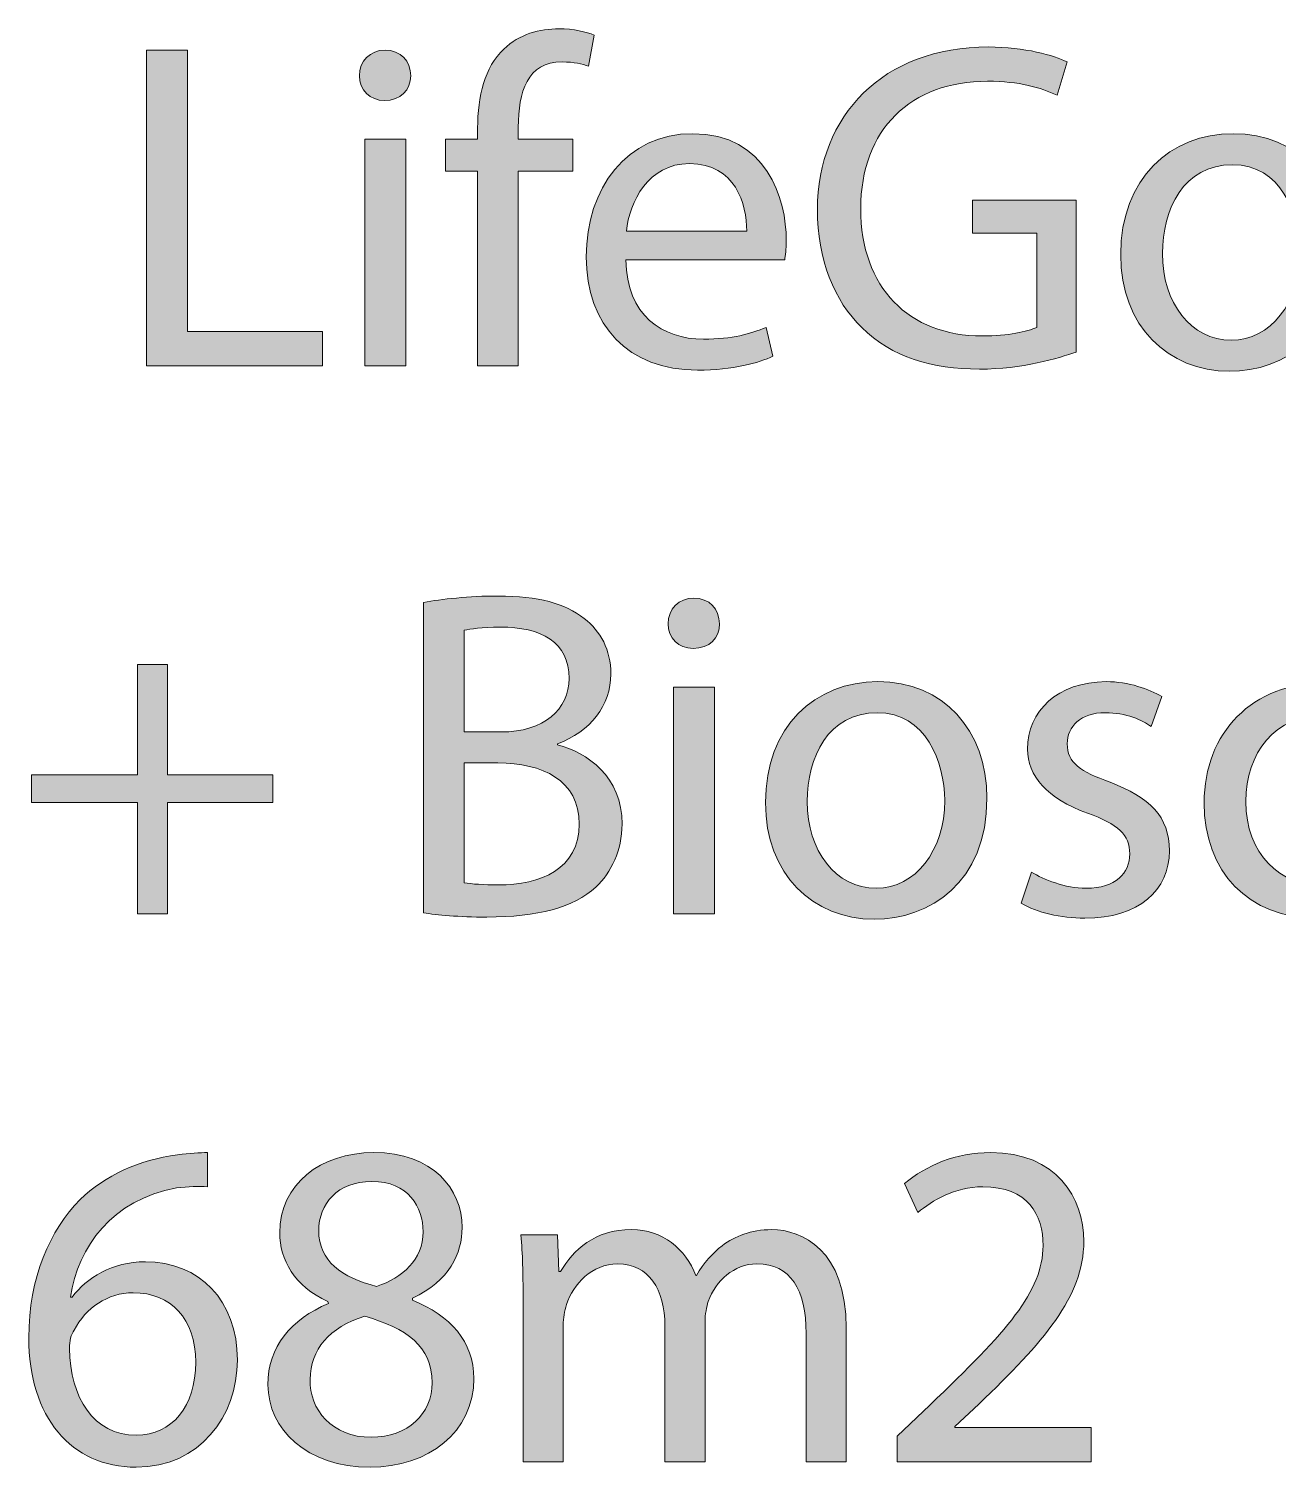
# Model space of a CAD drawing. Header units: centimetres. Extents: x -16.81 to -14.54, y 1.61 to 2.77.
# Drawn here: x -16.58822 to -16.54799, y 2.0304 to 2.0767 of the extents above; entities that cross this region are included whole.
import ezdxf

# ---------------------------------------------------------------- set-up
doc = ezdxf.new("R2010")
doc.units = ezdxf.units.CM
doc.header["$MEASUREMENT"] = 0
doc.layers.get('0').update_dxf_attribs({"lineweight": 0})

# ---------------------------------------------------------------- blocks, each defined once
blk = doc.blocks.new('Block_18')
at = {"true_color": 0x000000, "transparency": 33554687}
h = blk.add_hatch(color=18, dxfattribs=at)
h.dxf.hatch_style = 2
edge = h.paths.add_edge_path()
edge.add_spline(control_points=[(-16.573769, 2.065852), (-16.573769, 2.065852), (-16.573769, 2.072122), (-16.573769, 2.072122), (-16.573769, 2.072122), (-16.574802, 2.072122), (-16.574802, 2.072122), (-16.574802, 2.072122), (-16.574802, 2.073155), (-16.574802, 2.073155), (-16.574802, 2.073155), (-16.573769, 2.073155), (-16.573769, 2.073155), (-16.573769, 2.073155), (-16.573769, 2.0735), (-16.573769, 2.0735), (-16.573769, 2.074533), (-16.573545, 2.075463), (-16.572925, 2.076049), (-16.572425, 2.076531), (-16.571771, 2.076704), (-16.57115, 2.076704), (-16.570685, 2.076704), (-16.570272, 2.0766), (-16.570014, 2.076497), (-16.570014, 2.076497), (-16.570203, 2.075498), (-16.570203, 2.075498), (-16.570393, 2.075567), (-16.570668, 2.075636), (-16.571047, 2.075636), (-16.572167, 2.075636), (-16.57246, 2.074671), (-16.57246, 2.073534), (-16.57246, 2.073534), (-16.57246, 2.073155), (-16.57246, 2.073155), (-16.57246, 2.073155), (-16.570703, 2.073155), (-16.570703, 2.073155), (-16.570703, 2.073155), (-16.570703, 2.072122), (-16.570703, 2.072122), (-16.570703, 2.072122), (-16.57246, 2.072122), (-16.57246, 2.072122), (-16.57246, 2.072122), (-16.57246, 2.065852), (-16.57246, 2.065852), (-16.57246, 2.065852), (-16.573769, 2.065852), (-16.573769, 2.065852)], knot_values=[0, 0, 0, 0, 1, 1, 1, 2, 2, 2, 3, 3, 3, 4, 4, 4, 5, 5, 5, 6, 6, 6, 7, 7, 7, 8, 8, 8, 9, 9, 9, 10, 10, 10, 11, 11, 11, 12, 12, 12, 13, 13, 13, 14, 14, 14, 15, 15, 15, 16, 16, 16, 17, 17, 17, 17], degree=3, periodic=0)
h = blk.add_hatch(color=18, dxfattribs=at)
h.dxf.hatch_style = 2
edge = h.paths.add_edge_path()
edge.add_spline(control_points=[(-16.584431, 2.076015), (-16.584431, 2.076015), (-16.583105, 2.076015), (-16.583105, 2.076015), (-16.583105, 2.076015), (-16.583105, 2.066954), (-16.583105, 2.066954), (-16.583105, 2.066954), (-16.578764, 2.066954), (-16.578764, 2.066954), (-16.578764, 2.066954), (-16.578764, 2.065852), (-16.578764, 2.065852), (-16.578764, 2.065852), (-16.584431, 2.065852), (-16.584431, 2.065852), (-16.584431, 2.065852), (-16.584431, 2.076015), (-16.584431, 2.076015)], knot_values=[0, 0, 0, 0, 1, 1, 1, 2, 2, 2, 3, 3, 3, 4, 4, 4, 5, 5, 5, 6, 6, 6, 6], degree=3, periodic=0)
h = blk.add_hatch(color=18, dxfattribs=at)
h.dxf.hatch_style = 2
edge = h.paths.add_edge_path()
edge.add_spline(control_points=[(-16.577403, 2.065852), (-16.577403, 2.065852), (-16.577403, 2.073155), (-16.577403, 2.073155), (-16.577403, 2.073155), (-16.576077, 2.073155), (-16.576077, 2.073155), (-16.576077, 2.073155), (-16.576077, 2.065852), (-16.576077, 2.065852), (-16.576077, 2.065852), (-16.577403, 2.065852), (-16.577403, 2.065852)], knot_values=[0, 0, 0, 0, 1, 1, 1, 2, 2, 2, 3, 3, 3, 4, 4, 4, 4], degree=3, periodic=0)
edge = h.paths.add_edge_path()
edge.add_spline(control_points=[(-16.575922, 2.075188), (-16.575922, 2.07474), (-16.576249, 2.074395), (-16.576766, 2.074395), (-16.577231, 2.074395), (-16.577576, 2.07474), (-16.577576, 2.075188), (-16.577576, 2.07567), (-16.577231, 2.076015), (-16.576749, 2.076015), (-16.576249, 2.076015), (-16.575922, 2.07567), (-16.575922, 2.075188)], knot_values=[0, 0, 0, 0, 1, 1, 1, 2, 2, 2, 3, 3, 3, 4, 4, 4, 4], degree=3, periodic=0)
h = blk.add_hatch(color=18, dxfattribs=at)
h.dxf.hatch_style = 2
edge = h.paths.add_edge_path()
edge.add_spline(control_points=[(-16.554493, 2.066299), (-16.555079, 2.066093), (-16.556233, 2.065748), (-16.557611, 2.065748), (-16.559144, 2.065748), (-16.560419, 2.066127), (-16.561401, 2.067092), (-16.562279, 2.067919), (-16.562831, 2.069297), (-16.562831, 2.070881), (-16.562813, 2.073913), (-16.560729, 2.076118), (-16.557318, 2.076118), (-16.556147, 2.076118), (-16.555217, 2.075842), (-16.554786, 2.075636), (-16.554786, 2.075636), (-16.555114, 2.074568), (-16.555114, 2.074568), (-16.555648, 2.074809), (-16.556319, 2.075015), (-16.557353, 2.075015), (-16.559816, 2.075015), (-16.561435, 2.073465), (-16.561435, 2.070916), (-16.561435, 2.068366), (-16.559885, 2.066816), (-16.557525, 2.066816), (-16.556664, 2.066816), (-16.556078, 2.066954), (-16.555768, 2.067092), (-16.555768, 2.067092), (-16.555768, 2.070123), (-16.555768, 2.070123), (-16.555768, 2.070123), (-16.557835, 2.070123), (-16.557835, 2.070123), (-16.557835, 2.070123), (-16.557835, 2.071191), (-16.557835, 2.071191), (-16.557835, 2.071191), (-16.554493, 2.071191), (-16.554493, 2.071191), (-16.554493, 2.071191), (-16.554493, 2.066299), (-16.554493, 2.066299)], knot_values=[0, 0, 0, 0, 1, 1, 1, 2, 2, 2, 3, 3, 3, 4, 4, 4, 5, 5, 5, 6, 6, 6, 7, 7, 7, 8, 8, 8, 9, 9, 9, 10, 10, 10, 11, 11, 11, 12, 12, 12, 13, 13, 13, 14, 14, 14, 15, 15, 15, 15], degree=3, periodic=0)
h = blk.add_hatch(color=18, dxfattribs=at)
h.dxf.hatch_style = 2
edge = h.paths.add_edge_path()
edge.add_spline(control_points=[(-16.565104, 2.070192), (-16.565104, 2.071054), (-16.565466, 2.072363), (-16.566947, 2.072363), (-16.568291, 2.072363), (-16.568877, 2.071123), (-16.56898, 2.070192), (-16.56898, 2.070192), (-16.565104, 2.070192), (-16.565104, 2.070192)], knot_values=[0, 0, 0, 0, 1, 1, 1, 2, 2, 2, 3, 3, 3, 3], degree=3, periodic=0)
edge = h.paths.add_edge_path()
edge.add_spline(control_points=[(-16.568997, 2.069262), (-16.568963, 2.067471), (-16.567826, 2.066713), (-16.5665, 2.066713), (-16.565552, 2.066713), (-16.564984, 2.066885), (-16.564484, 2.067092), (-16.564484, 2.067092), (-16.56426, 2.066162), (-16.56426, 2.066162), (-16.564725, 2.065955), (-16.565518, 2.065714), (-16.566689, 2.065714), (-16.568928, 2.065714), (-16.570272, 2.067161), (-16.570272, 2.069366), (-16.570272, 2.07157), (-16.568963, 2.073327), (-16.566844, 2.073327), (-16.564467, 2.073327), (-16.56383, 2.071226), (-16.56383, 2.069882), (-16.56383, 2.069607), (-16.563864, 2.0694), (-16.563881, 2.069262), (-16.563881, 2.069262), (-16.568997, 2.069262), (-16.568997, 2.069262)], knot_values=[0, 0, 0, 0, 1, 1, 1, 2, 2, 2, 3, 3, 3, 4, 4, 4, 5, 5, 5, 6, 6, 6, 7, 7, 7, 8, 8, 8, 9, 9, 9, 9], degree=3, periodic=0)
h = blk.add_hatch(color=18, dxfattribs=at)
h.dxf.hatch_style = 2
edge = h.paths.add_edge_path()
edge.add_spline(control_points=[(-16.55172, 2.069469), (-16.55172, 2.067884), (-16.550807, 2.066678), (-16.549498, 2.066678), (-16.548241, 2.066678), (-16.547293, 2.067884), (-16.547293, 2.069503), (-16.547293, 2.070744), (-16.547913, 2.072328), (-16.549464, 2.072328), (-16.551048, 2.072328), (-16.55172, 2.070881), (-16.55172, 2.069469)], knot_values=[0, 0, 0, 0, 1, 1, 1, 2, 2, 2, 3, 3, 3, 4, 4, 4, 4], degree=3, periodic=0)
edge = h.paths.add_edge_path()
edge.add_spline(control_points=[(-16.545932, 2.069572), (-16.545932, 2.066851), (-16.547793, 2.065679), (-16.549567, 2.065679), (-16.551531, 2.065679), (-16.553064, 2.067126), (-16.553064, 2.069434), (-16.553064, 2.07188), (-16.551462, 2.073327), (-16.549446, 2.073327), (-16.547345, 2.073327), (-16.545932, 2.071777), (-16.545932, 2.069572)], knot_values=[0, 0, 0, 0, 1, 1, 1, 2, 2, 2, 3, 3, 3, 4, 4, 4, 4], degree=3, periodic=0)
for points, knots in [([(-16.573769, 2.065852), (-16.573769, 2.065852), (-16.573769, 2.072122), (-16.573769, 2.072122), (-16.573769, 2.072122), (-16.574802, 2.072122), (-16.574802, 2.072122), (-16.574802, 2.072122), (-16.574802, 2.073155), (-16.574802, 2.073155), (-16.574802, 2.073155), (-16.573769, 2.073155), (-16.573769, 2.073155), (-16.573769, 2.073155), (-16.573769, 2.0735), (-16.573769, 2.0735), (-16.573769, 2.074533), (-16.573545, 2.075463), (-16.572925, 2.076049), (-16.572425, 2.076531), (-16.571771, 2.076704), (-16.57115, 2.076704), (-16.570685, 2.076704), (-16.570272, 2.0766), (-16.570014, 2.076497), (-16.570014, 2.076497), (-16.570203, 2.075498), (-16.570203, 2.075498), (-16.570393, 2.075567), (-16.570668, 2.075636), (-16.571047, 2.075636), (-16.572167, 2.075636), (-16.57246, 2.074671), (-16.57246, 2.073534), (-16.57246, 2.073534), (-16.57246, 2.073155), (-16.57246, 2.073155), (-16.57246, 2.073155), (-16.570703, 2.073155), (-16.570703, 2.073155), (-16.570703, 2.073155), (-16.570703, 2.072122), (-16.570703, 2.072122), (-16.570703, 2.072122), (-16.57246, 2.072122), (-16.57246, 2.072122), (-16.57246, 2.072122), (-16.57246, 2.065852), (-16.57246, 2.065852), (-16.57246, 2.065852), (-16.573769, 2.065852), (-16.573769, 2.065852)], [0, 0, 0, 0, 1, 1, 1, 2, 2, 2, 3, 3, 3, 4, 4, 4, 5, 5, 5, 6, 6, 6, 7, 7, 7, 8, 8, 8, 9, 9, 9, 10, 10, 10, 11, 11, 11, 12, 12, 12, 13, 13, 13, 14, 14, 14, 15, 15, 15, 16, 16, 16, 17, 17, 17, 17]), ([(-16.584431, 2.076015), (-16.584431, 2.076015), (-16.583105, 2.076015), (-16.583105, 2.076015), (-16.583105, 2.076015), (-16.583105, 2.066954), (-16.583105, 2.066954), (-16.583105, 2.066954), (-16.578764, 2.066954), (-16.578764, 2.066954), (-16.578764, 2.066954), (-16.578764, 2.065852), (-16.578764, 2.065852), (-16.578764, 2.065852), (-16.584431, 2.065852), (-16.584431, 2.065852), (-16.584431, 2.065852), (-16.584431, 2.076015), (-16.584431, 2.076015)], [0, 0, 0, 0, 1, 1, 1, 2, 2, 2, 3, 3, 3, 4, 4, 4, 5, 5, 5, 6, 6, 6, 6]), ([(-16.575922, 2.075188), (-16.575922, 2.07474), (-16.576249, 2.074395), (-16.576766, 2.074395), (-16.577231, 2.074395), (-16.577576, 2.07474), (-16.577576, 2.075188), (-16.577576, 2.07567), (-16.577231, 2.076015), (-16.576749, 2.076015), (-16.576249, 2.076015), (-16.575922, 2.07567), (-16.575922, 2.075188)], [0, 0, 0, 0, 1, 1, 1, 2, 2, 2, 3, 3, 3, 4, 4, 4, 4]), ([(-16.554493, 2.066299), (-16.555079, 2.066093), (-16.556233, 2.065748), (-16.557611, 2.065748), (-16.559144, 2.065748), (-16.560419, 2.066127), (-16.561401, 2.067092), (-16.562279, 2.067919), (-16.562831, 2.069297), (-16.562831, 2.070881), (-16.562813, 2.073913), (-16.560729, 2.076118), (-16.557318, 2.076118), (-16.556147, 2.076118), (-16.555217, 2.075842), (-16.554786, 2.075636), (-16.554786, 2.075636), (-16.555114, 2.074568), (-16.555114, 2.074568), (-16.555648, 2.074809), (-16.556319, 2.075015), (-16.557353, 2.075015), (-16.559816, 2.075015), (-16.561435, 2.073465), (-16.561435, 2.070916), (-16.561435, 2.068366), (-16.559885, 2.066816), (-16.557525, 2.066816), (-16.556664, 2.066816), (-16.556078, 2.066954), (-16.555768, 2.067092), (-16.555768, 2.067092), (-16.555768, 2.070123), (-16.555768, 2.070123), (-16.555768, 2.070123), (-16.557835, 2.070123), (-16.557835, 2.070123), (-16.557835, 2.070123), (-16.557835, 2.071191), (-16.557835, 2.071191), (-16.557835, 2.071191), (-16.554493, 2.071191), (-16.554493, 2.071191), (-16.554493, 2.071191), (-16.554493, 2.066299), (-16.554493, 2.066299)], [0, 0, 0, 0, 1, 1, 1, 2, 2, 2, 3, 3, 3, 4, 4, 4, 5, 5, 5, 6, 6, 6, 7, 7, 7, 8, 8, 8, 9, 9, 9, 10, 10, 10, 11, 11, 11, 12, 12, 12, 13, 13, 13, 14, 14, 14, 15, 15, 15, 15]), ([(-16.577403, 2.065852), (-16.577403, 2.065852), (-16.577403, 2.073155), (-16.577403, 2.073155), (-16.577403, 2.073155), (-16.576077, 2.073155), (-16.576077, 2.073155), (-16.576077, 2.073155), (-16.576077, 2.065852), (-16.576077, 2.065852), (-16.576077, 2.065852), (-16.577403, 2.065852), (-16.577403, 2.065852)], [0, 0, 0, 0, 1, 1, 1, 2, 2, 2, 3, 3, 3, 4, 4, 4, 4]), ([(-16.568997, 2.069262), (-16.568963, 2.067471), (-16.567826, 2.066713), (-16.5665, 2.066713), (-16.565552, 2.066713), (-16.564984, 2.066885), (-16.564484, 2.067092), (-16.564484, 2.067092), (-16.56426, 2.066162), (-16.56426, 2.066162), (-16.564725, 2.065955), (-16.565518, 2.065714), (-16.566689, 2.065714), (-16.568928, 2.065714), (-16.570272, 2.067161), (-16.570272, 2.069366), (-16.570272, 2.07157), (-16.568963, 2.073327), (-16.566844, 2.073327), (-16.564467, 2.073327), (-16.56383, 2.071226), (-16.56383, 2.069882), (-16.56383, 2.069607), (-16.563864, 2.0694), (-16.563881, 2.069262), (-16.563881, 2.069262), (-16.568997, 2.069262), (-16.568997, 2.069262)], [0, 0, 0, 0, 1, 1, 1, 2, 2, 2, 3, 3, 3, 4, 4, 4, 5, 5, 5, 6, 6, 6, 7, 7, 7, 8, 8, 8, 9, 9, 9, 9]), ([(-16.545932, 2.069572), (-16.545932, 2.066851), (-16.547793, 2.065679), (-16.549567, 2.065679), (-16.551531, 2.065679), (-16.553064, 2.067126), (-16.553064, 2.069434), (-16.553064, 2.07188), (-16.551462, 2.073327), (-16.549446, 2.073327), (-16.547345, 2.073327), (-16.545932, 2.071777), (-16.545932, 2.069572)], [0, 0, 0, 0, 1, 1, 1, 2, 2, 2, 3, 3, 3, 4, 4, 4, 4]), ([(-16.565104, 2.070192), (-16.565104, 2.071054), (-16.565466, 2.072363), (-16.566947, 2.072363), (-16.568291, 2.072363), (-16.568877, 2.071123), (-16.56898, 2.070192), (-16.56898, 2.070192), (-16.565104, 2.070192), (-16.565104, 2.070192)], [0, 0, 0, 0, 1, 1, 1, 2, 2, 2, 3, 3, 3, 3]), ([(-16.55172, 2.069469), (-16.55172, 2.067884), (-16.550807, 2.066678), (-16.549498, 2.066678), (-16.548241, 2.066678), (-16.547293, 2.067884), (-16.547293, 2.069503), (-16.547293, 2.070744), (-16.547913, 2.072328), (-16.549464, 2.072328), (-16.551048, 2.072328), (-16.55172, 2.070881), (-16.55172, 2.069469)], [0, 0, 0, 0, 1, 1, 1, 2, 2, 2, 3, 3, 3, 4, 4, 4, 4])]:
    blk.add_open_spline(points, degree=3, knots=knots)
blk = doc.blocks.new('Block_17')
blk.add_blockref('Block_18', (0, 0))
blk = doc.blocks.new('Block_20')
at = {"true_color": 0x000000, "transparency": 33554687}
h = blk.add_hatch(color=18, dxfattribs=at)
h.dxf.hatch_style = 2
edge = h.paths.add_edge_path()
edge.add_spline(control_points=[(-16.574199, 2.049212), (-16.573958, 2.049177), (-16.573579, 2.049143), (-16.573097, 2.049143), (-16.571753, 2.049143), (-16.570496, 2.04966), (-16.570496, 2.051106), (-16.570496, 2.052519), (-16.571684, 2.05307), (-16.573114, 2.05307), (-16.573114, 2.05307), (-16.574199, 2.05307), (-16.574199, 2.05307), (-16.574199, 2.05307), (-16.574199, 2.049212), (-16.574199, 2.049212)], knot_values=[0, 0, 0, 0, 1, 1, 1, 2, 2, 2, 3, 3, 3, 4, 4, 4, 5, 5, 5, 5], degree=3, periodic=0)
edge = h.paths.add_edge_path()
edge.add_spline(control_points=[(-16.574199, 2.054069), (-16.574199, 2.054069), (-16.573011, 2.054069), (-16.573011, 2.054069), (-16.571633, 2.054069), (-16.570823, 2.054793), (-16.570823, 2.055792), (-16.570823, 2.056963), (-16.571719, 2.057445), (-16.573045, 2.057445), (-16.573648, 2.057445), (-16.573993, 2.057377), (-16.574199, 2.057342), (-16.574199, 2.057342), (-16.574199, 2.054069), (-16.574199, 2.054069)], knot_values=[0, 0, 0, 0, 1, 1, 1, 2, 2, 2, 3, 3, 3, 4, 4, 4, 5, 5, 5, 5], degree=3, periodic=0)
edge = h.paths.add_edge_path()
edge.add_spline(control_points=[(-16.575508, 2.058238), (-16.57494, 2.058341), (-16.574044, 2.058445), (-16.573114, 2.058445), (-16.571805, 2.058445), (-16.570961, 2.058203), (-16.570341, 2.057721), (-16.569807, 2.057308), (-16.56948, 2.056722), (-16.56948, 2.05593), (-16.56948, 2.054931), (-16.570134, 2.054069), (-16.571202, 2.05369), (-16.571202, 2.05369), (-16.571202, 2.053656), (-16.571202, 2.053656), (-16.570237, 2.053415), (-16.569118, 2.052622), (-16.569118, 2.051106), (-16.569118, 2.050245), (-16.569462, 2.049556), (-16.569962, 2.049074), (-16.570685, 2.048419), (-16.571822, 2.048109), (-16.573476, 2.048109), (-16.574389, 2.048109), (-16.575078, 2.048178), (-16.575508, 2.048247), (-16.575508, 2.048247), (-16.575508, 2.058238), (-16.575508, 2.058238)], knot_values=[0, 0, 0, 0, 1, 1, 1, 2, 2, 2, 3, 3, 3, 4, 4, 4, 5, 5, 5, 6, 6, 6, 7, 7, 7, 8, 8, 8, 9, 9, 9, 10, 10, 10, 10], degree=3, periodic=0)
h = blk.add_hatch(color=18, dxfattribs=at)
h.dxf.hatch_style = 2
edge = h.paths.add_edge_path()
edge.add_spline(control_points=[(-16.567464, 2.048213), (-16.567464, 2.048213), (-16.567464, 2.055516), (-16.567464, 2.055516), (-16.567464, 2.055516), (-16.566138, 2.055516), (-16.566138, 2.055516), (-16.566138, 2.055516), (-16.566138, 2.048213), (-16.566138, 2.048213), (-16.566138, 2.048213), (-16.567464, 2.048213), (-16.567464, 2.048213)], knot_values=[0, 0, 0, 0, 1, 1, 1, 2, 2, 2, 3, 3, 3, 4, 4, 4, 4], degree=3, periodic=0)
edge = h.paths.add_edge_path()
edge.add_spline(control_points=[(-16.565983, 2.057549), (-16.565966, 2.057101), (-16.56631, 2.056756), (-16.566827, 2.056756), (-16.567309, 2.056756), (-16.567636, 2.057101), (-16.567636, 2.057549), (-16.567636, 2.058031), (-16.567292, 2.058376), (-16.56681, 2.058376), (-16.56631, 2.058376), (-16.565983, 2.058031), (-16.565983, 2.057549)], knot_values=[0, 0, 0, 0, 1, 1, 1, 2, 2, 2, 3, 3, 3, 4, 4, 4, 4], degree=3, periodic=0)
h = blk.add_hatch(color=18, dxfattribs=at)
h.dxf.hatch_style = 2
edge = h.paths.add_edge_path()
edge.add_spline(control_points=[(-16.583759, 2.05624), (-16.583759, 2.05624), (-16.583759, 2.052691), (-16.583759, 2.052691), (-16.583759, 2.052691), (-16.580366, 2.052691), (-16.580366, 2.052691), (-16.580366, 2.052691), (-16.580366, 2.051796), (-16.580366, 2.051796), (-16.580366, 2.051796), (-16.583759, 2.051796), (-16.583759, 2.051796), (-16.583759, 2.051796), (-16.583759, 2.048213), (-16.583759, 2.048213), (-16.583759, 2.048213), (-16.584724, 2.048213), (-16.584724, 2.048213), (-16.584724, 2.048213), (-16.584724, 2.051796), (-16.584724, 2.051796), (-16.584724, 2.051796), (-16.588135, 2.051796), (-16.588135, 2.051796), (-16.588135, 2.051796), (-16.588135, 2.052691), (-16.588135, 2.052691), (-16.588135, 2.052691), (-16.584724, 2.052691), (-16.584724, 2.052691), (-16.584724, 2.052691), (-16.584724, 2.05624), (-16.584724, 2.05624), (-16.584724, 2.05624), (-16.583759, 2.05624), (-16.583759, 2.05624)], knot_values=[0, 0, 0, 0, 1, 1, 1, 2, 2, 2, 3, 3, 3, 4, 4, 4, 5, 5, 5, 6, 6, 6, 7, 7, 7, 8, 8, 8, 9, 9, 9, 10, 10, 10, 11, 11, 11, 12, 12, 12, 12], degree=3, periodic=0)
h = blk.add_hatch(color=18, dxfattribs=at)
h.dxf.hatch_style = 2
edge = h.paths.add_edge_path()
edge.add_spline(control_points=[(-16.563158, 2.05183), (-16.563158, 2.050245), (-16.562245, 2.049039), (-16.560936, 2.049039), (-16.559678, 2.049039), (-16.558731, 2.050245), (-16.558731, 2.051864), (-16.558731, 2.053105), (-16.559351, 2.054689), (-16.560901, 2.054689), (-16.562486, 2.054689), (-16.563158, 2.053242), (-16.563158, 2.05183)], knot_values=[0, 0, 0, 0, 1, 1, 1, 2, 2, 2, 3, 3, 3, 4, 4, 4, 4], degree=3, periodic=0)
edge = h.paths.add_edge_path()
edge.add_spline(control_points=[(-16.55737, 2.051933), (-16.55737, 2.049212), (-16.55923, 2.04804), (-16.561005, 2.04804), (-16.562968, 2.04804), (-16.564501, 2.049487), (-16.564501, 2.051796), (-16.564501, 2.054242), (-16.562899, 2.055688), (-16.560884, 2.055688), (-16.558783, 2.055688), (-16.55737, 2.054138), (-16.55737, 2.051933)], knot_values=[0, 0, 0, 0, 1, 1, 1, 2, 2, 2, 3, 3, 3, 4, 4, 4, 4], degree=3, periodic=0)
h = blk.add_hatch(color=18, dxfattribs=at)
h.dxf.hatch_style = 2
edge = h.paths.add_edge_path()
edge.add_spline(control_points=[(-16.55594, 2.049556), (-16.555544, 2.049315), (-16.554855, 2.049039), (-16.554183, 2.049039), (-16.553219, 2.049039), (-16.552771, 2.049522), (-16.552771, 2.050142), (-16.552771, 2.050762), (-16.55315, 2.051106), (-16.554132, 2.051451), (-16.555441, 2.051933), (-16.556061, 2.052657), (-16.556061, 2.053518), (-16.556061, 2.054724), (-16.555114, 2.055688), (-16.553529, 2.055688), (-16.552805, 2.055688), (-16.552151, 2.055447), (-16.551737, 2.055206), (-16.551737, 2.055206), (-16.552082, 2.054242), (-16.552082, 2.054242), (-16.552357, 2.054448), (-16.552891, 2.054689), (-16.553563, 2.054689), (-16.554356, 2.054689), (-16.554786, 2.054242), (-16.554786, 2.05369), (-16.554786, 2.05307), (-16.554356, 2.052795), (-16.553408, 2.05245), (-16.552134, 2.051968), (-16.551496, 2.051348), (-16.551496, 2.050245), (-16.551496, 2.048971), (-16.552478, 2.048075), (-16.554218, 2.048075), (-16.55501, 2.048075), (-16.555751, 2.048247), (-16.556268, 2.048557), (-16.556268, 2.048557), (-16.55594, 2.049556), (-16.55594, 2.049556)], knot_values=[0, 0, 0, 0, 1, 1, 1, 2, 2, 2, 3, 3, 3, 4, 4, 4, 5, 5, 5, 6, 6, 6, 7, 7, 7, 8, 8, 8, 9, 9, 9, 10, 10, 10, 11, 11, 11, 12, 12, 12, 13, 13, 13, 14, 14, 14, 14], degree=3, periodic=0)
h = blk.add_hatch(color=18, dxfattribs=at)
h.dxf.hatch_style = 2
edge = h.paths.add_edge_path()
edge.add_spline(control_points=[(-16.54464, 2.048488), (-16.544985, 2.048316), (-16.54576, 2.048075), (-16.546742, 2.048075), (-16.548947, 2.048075), (-16.550377, 2.049556), (-16.550377, 2.051796), (-16.550377, 2.054035), (-16.548843, 2.055654), (-16.546449, 2.055654), (-16.545674, 2.055654), (-16.544985, 2.055447), (-16.544606, 2.055275), (-16.544606, 2.055275), (-16.544916, 2.054242), (-16.544916, 2.054242), (-16.545226, 2.054448), (-16.545726, 2.05462), (-16.546449, 2.05462), (-16.54812, 2.05462), (-16.549033, 2.05338), (-16.549033, 2.05183), (-16.549033, 2.050142), (-16.547948, 2.049108), (-16.546501, 2.049108), (-16.545743, 2.049108), (-16.545243, 2.049315), (-16.544864, 2.049487), (-16.544864, 2.049487), (-16.54464, 2.048488), (-16.54464, 2.048488)], knot_values=[0, 0, 0, 0, 1, 1, 1, 2, 2, 2, 3, 3, 3, 4, 4, 4, 5, 5, 5, 6, 6, 6, 7, 7, 7, 8, 8, 8, 9, 9, 9, 10, 10, 10, 10], degree=3, periodic=0)
for points, knots in [([(-16.575508, 2.058238), (-16.57494, 2.058341), (-16.574044, 2.058445), (-16.573114, 2.058445), (-16.571805, 2.058445), (-16.570961, 2.058203), (-16.570341, 2.057721), (-16.569807, 2.057308), (-16.56948, 2.056722), (-16.56948, 2.05593), (-16.56948, 2.054931), (-16.570134, 2.054069), (-16.571202, 2.05369), (-16.571202, 2.05369), (-16.571202, 2.053656), (-16.571202, 2.053656), (-16.570237, 2.053415), (-16.569118, 2.052622), (-16.569118, 2.051106), (-16.569118, 2.050245), (-16.569462, 2.049556), (-16.569962, 2.049074), (-16.570685, 2.048419), (-16.571822, 2.048109), (-16.573476, 2.048109), (-16.574389, 2.048109), (-16.575078, 2.048178), (-16.575508, 2.048247), (-16.575508, 2.048247), (-16.575508, 2.058238), (-16.575508, 2.058238)], [0, 0, 0, 0, 1, 1, 1, 2, 2, 2, 3, 3, 3, 4, 4, 4, 5, 5, 5, 6, 6, 6, 7, 7, 7, 8, 8, 8, 9, 9, 9, 10, 10, 10, 10]), ([(-16.565983, 2.057549), (-16.565966, 2.057101), (-16.56631, 2.056756), (-16.566827, 2.056756), (-16.567309, 2.056756), (-16.567636, 2.057101), (-16.567636, 2.057549), (-16.567636, 2.058031), (-16.567292, 2.058376), (-16.56681, 2.058376), (-16.56631, 2.058376), (-16.565983, 2.058031), (-16.565983, 2.057549)], [0, 0, 0, 0, 1, 1, 1, 2, 2, 2, 3, 3, 3, 4, 4, 4, 4]), ([(-16.574199, 2.054069), (-16.574199, 2.054069), (-16.573011, 2.054069), (-16.573011, 2.054069), (-16.571633, 2.054069), (-16.570823, 2.054793), (-16.570823, 2.055792), (-16.570823, 2.056963), (-16.571719, 2.057445), (-16.573045, 2.057445), (-16.573648, 2.057445), (-16.573993, 2.057377), (-16.574199, 2.057342), (-16.574199, 2.057342), (-16.574199, 2.054069), (-16.574199, 2.054069)], [0, 0, 0, 0, 1, 1, 1, 2, 2, 2, 3, 3, 3, 4, 4, 4, 5, 5, 5, 5]), ([(-16.583759, 2.05624), (-16.583759, 2.05624), (-16.583759, 2.052691), (-16.583759, 2.052691), (-16.583759, 2.052691), (-16.580366, 2.052691), (-16.580366, 2.052691), (-16.580366, 2.052691), (-16.580366, 2.051796), (-16.580366, 2.051796), (-16.580366, 2.051796), (-16.583759, 2.051796), (-16.583759, 2.051796), (-16.583759, 2.051796), (-16.583759, 2.048213), (-16.583759, 2.048213), (-16.583759, 2.048213), (-16.584724, 2.048213), (-16.584724, 2.048213), (-16.584724, 2.048213), (-16.584724, 2.051796), (-16.584724, 2.051796), (-16.584724, 2.051796), (-16.588135, 2.051796), (-16.588135, 2.051796), (-16.588135, 2.051796), (-16.588135, 2.052691), (-16.588135, 2.052691), (-16.588135, 2.052691), (-16.584724, 2.052691), (-16.584724, 2.052691), (-16.584724, 2.052691), (-16.584724, 2.05624), (-16.584724, 2.05624), (-16.584724, 2.05624), (-16.583759, 2.05624), (-16.583759, 2.05624)], [0, 0, 0, 0, 1, 1, 1, 2, 2, 2, 3, 3, 3, 4, 4, 4, 5, 5, 5, 6, 6, 6, 7, 7, 7, 8, 8, 8, 9, 9, 9, 10, 10, 10, 11, 11, 11, 12, 12, 12, 12]), ([(-16.567464, 2.048213), (-16.567464, 2.048213), (-16.567464, 2.055516), (-16.567464, 2.055516), (-16.567464, 2.055516), (-16.566138, 2.055516), (-16.566138, 2.055516), (-16.566138, 2.055516), (-16.566138, 2.048213), (-16.566138, 2.048213), (-16.566138, 2.048213), (-16.567464, 2.048213), (-16.567464, 2.048213)], [0, 0, 0, 0, 1, 1, 1, 2, 2, 2, 3, 3, 3, 4, 4, 4, 4]), ([(-16.55737, 2.051933), (-16.55737, 2.049212), (-16.55923, 2.04804), (-16.561005, 2.04804), (-16.562968, 2.04804), (-16.564501, 2.049487), (-16.564501, 2.051796), (-16.564501, 2.054242), (-16.562899, 2.055688), (-16.560884, 2.055688), (-16.558783, 2.055688), (-16.55737, 2.054138), (-16.55737, 2.051933)], [0, 0, 0, 0, 1, 1, 1, 2, 2, 2, 3, 3, 3, 4, 4, 4, 4]), ([(-16.55594, 2.049556), (-16.555544, 2.049315), (-16.554855, 2.049039), (-16.554183, 2.049039), (-16.553219, 2.049039), (-16.552771, 2.049522), (-16.552771, 2.050142), (-16.552771, 2.050762), (-16.55315, 2.051106), (-16.554132, 2.051451), (-16.555441, 2.051933), (-16.556061, 2.052657), (-16.556061, 2.053518), (-16.556061, 2.054724), (-16.555114, 2.055688), (-16.553529, 2.055688), (-16.552805, 2.055688), (-16.552151, 2.055447), (-16.551737, 2.055206), (-16.551737, 2.055206), (-16.552082, 2.054242), (-16.552082, 2.054242), (-16.552357, 2.054448), (-16.552891, 2.054689), (-16.553563, 2.054689), (-16.554356, 2.054689), (-16.554786, 2.054242), (-16.554786, 2.05369), (-16.554786, 2.05307), (-16.554356, 2.052795), (-16.553408, 2.05245), (-16.552134, 2.051968), (-16.551496, 2.051348), (-16.551496, 2.050245), (-16.551496, 2.048971), (-16.552478, 2.048075), (-16.554218, 2.048075), (-16.55501, 2.048075), (-16.555751, 2.048247), (-16.556268, 2.048557), (-16.556268, 2.048557), (-16.55594, 2.049556), (-16.55594, 2.049556)], [0, 0, 0, 0, 1, 1, 1, 2, 2, 2, 3, 3, 3, 4, 4, 4, 5, 5, 5, 6, 6, 6, 7, 7, 7, 8, 8, 8, 9, 9, 9, 10, 10, 10, 11, 11, 11, 12, 12, 12, 13, 13, 13, 14, 14, 14, 14]), ([(-16.54464, 2.048488), (-16.544985, 2.048316), (-16.54576, 2.048075), (-16.546742, 2.048075), (-16.548947, 2.048075), (-16.550377, 2.049556), (-16.550377, 2.051796), (-16.550377, 2.054035), (-16.548843, 2.055654), (-16.546449, 2.055654), (-16.545674, 2.055654), (-16.544985, 2.055447), (-16.544606, 2.055275), (-16.544606, 2.055275), (-16.544916, 2.054242), (-16.544916, 2.054242), (-16.545226, 2.054448), (-16.545726, 2.05462), (-16.546449, 2.05462), (-16.54812, 2.05462), (-16.549033, 2.05338), (-16.549033, 2.05183), (-16.549033, 2.050142), (-16.547948, 2.049108), (-16.546501, 2.049108), (-16.545743, 2.049108), (-16.545243, 2.049315), (-16.544864, 2.049487), (-16.544864, 2.049487), (-16.54464, 2.048488), (-16.54464, 2.048488)], [0, 0, 0, 0, 1, 1, 1, 2, 2, 2, 3, 3, 3, 4, 4, 4, 5, 5, 5, 6, 6, 6, 7, 7, 7, 8, 8, 8, 9, 9, 9, 10, 10, 10, 10]), ([(-16.563158, 2.05183), (-16.563158, 2.050245), (-16.562245, 2.049039), (-16.560936, 2.049039), (-16.559678, 2.049039), (-16.558731, 2.050245), (-16.558731, 2.051864), (-16.558731, 2.053105), (-16.559351, 2.054689), (-16.560901, 2.054689), (-16.562486, 2.054689), (-16.563158, 2.053242), (-16.563158, 2.05183)], [0, 0, 0, 0, 1, 1, 1, 2, 2, 2, 3, 3, 3, 4, 4, 4, 4]), ([(-16.574199, 2.049212), (-16.573958, 2.049177), (-16.573579, 2.049143), (-16.573097, 2.049143), (-16.571753, 2.049143), (-16.570496, 2.04966), (-16.570496, 2.051106), (-16.570496, 2.052519), (-16.571684, 2.05307), (-16.573114, 2.05307), (-16.573114, 2.05307), (-16.574199, 2.05307), (-16.574199, 2.05307), (-16.574199, 2.05307), (-16.574199, 2.049212), (-16.574199, 2.049212)], [0, 0, 0, 0, 1, 1, 1, 2, 2, 2, 3, 3, 3, 4, 4, 4, 5, 5, 5, 5])]:
    blk.add_open_spline(points, degree=3, knots=knots)
blk = doc.blocks.new('Block_19')
blk.add_blockref('Block_20', (0, 0))
blk = doc.blocks.new('Block_22')
at = {"true_color": 0x000000, "transparency": 33554687}
h = blk.add_hatch(color=18, dxfattribs=at)
h.dxf.hatch_style = 2
edge = h.paths.add_edge_path()
edge.add_spline(control_points=[(-16.582847, 2.033778), (-16.582847, 2.03519), (-16.583639, 2.036017), (-16.584862, 2.036017), (-16.585672, 2.036017), (-16.586395, 2.035535), (-16.586757, 2.034811), (-16.58686, 2.034673), (-16.586912, 2.034467), (-16.586912, 2.034226), (-16.586877, 2.032641), (-16.586154, 2.031435), (-16.584759, 2.031435), (-16.583604, 2.031435), (-16.582847, 2.032365), (-16.582847, 2.033778)], knot_values=[0, 0, 0, 0, 1, 1, 1, 2, 2, 2, 3, 3, 3, 4, 4, 4, 5, 5, 5, 5], degree=3, periodic=0)
edge = h.paths.add_edge_path()
edge.add_spline(control_points=[(-16.582468, 2.039428), (-16.582743, 2.039462), (-16.583088, 2.039428), (-16.583467, 2.039393), (-16.585534, 2.039014), (-16.586636, 2.037498), (-16.586877, 2.035879), (-16.586877, 2.035879), (-16.586826, 2.035879), (-16.586826, 2.035879), (-16.586361, 2.036499), (-16.585534, 2.037016), (-16.584466, 2.037016), (-16.582726, 2.037016), (-16.581503, 2.035776), (-16.581503, 2.033847), (-16.581503, 2.032055), (-16.582726, 2.030401), (-16.584759, 2.030401), (-16.58686, 2.030401), (-16.588221, 2.032021), (-16.588221, 2.03457), (-16.588221, 2.036499), (-16.587532, 2.03805), (-16.586567, 2.039014), (-16.585758, 2.039807), (-16.584672, 2.040289), (-16.583432, 2.040461), (-16.583036, 2.040496), (-16.582709, 2.04053), (-16.582468, 2.04053), (-16.582468, 2.04053), (-16.582468, 2.039428), (-16.582468, 2.039428)], knot_values=[0, 0, 0, 0, 1, 1, 1, 2, 2, 2, 3, 3, 3, 4, 4, 4, 5, 5, 5, 6, 6, 6, 7, 7, 7, 8, 8, 8, 9, 9, 9, 10, 10, 10, 11, 11, 11, 11], degree=3, periodic=0)
h = blk.add_hatch(color=18, dxfattribs=at)
h.dxf.hatch_style = 2
edge = h.paths.add_edge_path()
edge.add_spline(control_points=[(-16.578885, 2.038015), (-16.578885, 2.037051), (-16.578144, 2.036499), (-16.577024, 2.036224), (-16.57618, 2.036499), (-16.575526, 2.037085), (-16.575526, 2.037981), (-16.575526, 2.038773), (-16.575991, 2.0396), (-16.577179, 2.0396), (-16.578282, 2.0396), (-16.578885, 2.038876), (-16.578885, 2.038015)], knot_values=[0, 0, 0, 0, 1, 1, 1, 2, 2, 2, 3, 3, 3, 4, 4, 4, 4], degree=3, periodic=0)
edge = h.paths.add_edge_path()
edge.add_spline(control_points=[(-16.575233, 2.033123), (-16.575233, 2.034294), (-16.57606, 2.03488), (-16.577403, 2.035259), (-16.57854, 2.034915), (-16.57916, 2.034191), (-16.57916, 2.033226), (-16.579195, 2.032262), (-16.578454, 2.031366), (-16.577197, 2.031366), (-16.576008, 2.031366), (-16.575233, 2.032124), (-16.575233, 2.033123)], knot_values=[0, 0, 0, 0, 1, 1, 1, 2, 2, 2, 3, 3, 3, 4, 4, 4, 4], degree=3, periodic=0)
edge = h.paths.add_edge_path()
edge.add_spline(control_points=[(-16.580521, 2.033054), (-16.580521, 2.034294), (-16.57978, 2.035156), (-16.578575, 2.035672), (-16.578575, 2.035672), (-16.578592, 2.035741), (-16.578592, 2.035741), (-16.579677, 2.036224), (-16.580142, 2.037085), (-16.580142, 2.037946), (-16.580142, 2.039497), (-16.578833, 2.04053), (-16.57711, 2.04053), (-16.575216, 2.04053), (-16.574268, 2.039359), (-16.574268, 2.038118), (-16.574268, 2.037292), (-16.574664, 2.036396), (-16.57587, 2.035845), (-16.57587, 2.035845), (-16.57587, 2.035776), (-16.57587, 2.035776), (-16.574647, 2.035294), (-16.573889, 2.034432), (-16.573889, 2.033261), (-16.573889, 2.031538), (-16.575353, 2.030401), (-16.577231, 2.030401), (-16.579281, 2.030401), (-16.580521, 2.031642), (-16.580521, 2.033054)], knot_values=[0, 0, 0, 0, 1, 1, 1, 2, 2, 2, 3, 3, 3, 4, 4, 4, 5, 5, 5, 6, 6, 6, 7, 7, 7, 8, 8, 8, 9, 9, 9, 10, 10, 10, 10], degree=3, periodic=0)
h = blk.add_hatch(color=18, dxfattribs=at)
h.dxf.hatch_style = 2
edge = h.paths.add_edge_path()
edge.add_spline(control_points=[(-16.560264, 2.030574), (-16.560264, 2.030574), (-16.560264, 2.031401), (-16.560264, 2.031401), (-16.560264, 2.031401), (-16.559213, 2.0324), (-16.559213, 2.0324), (-16.556715, 2.034777), (-16.555579, 2.036051), (-16.555561, 2.037533), (-16.555561, 2.038532), (-16.556044, 2.039428), (-16.557508, 2.039428), (-16.558404, 2.039428), (-16.559144, 2.03898), (-16.559592, 2.038601), (-16.559592, 2.038601), (-16.560023, 2.039531), (-16.560023, 2.039531), (-16.559334, 2.040117), (-16.558369, 2.04053), (-16.557249, 2.04053), (-16.555131, 2.04053), (-16.554252, 2.039083), (-16.554252, 2.037671), (-16.554252, 2.035879), (-16.555561, 2.034432), (-16.557628, 2.032434), (-16.557628, 2.032434), (-16.558404, 2.031711), (-16.558404, 2.031711), (-16.558404, 2.031711), (-16.558404, 2.031676), (-16.558404, 2.031676), (-16.558404, 2.031676), (-16.554011, 2.031676), (-16.554011, 2.031676), (-16.554011, 2.031676), (-16.554011, 2.030574), (-16.554011, 2.030574), (-16.554011, 2.030574), (-16.560264, 2.030574), (-16.560264, 2.030574)], knot_values=[0, 0, 0, 0, 1, 1, 1, 2, 2, 2, 3, 3, 3, 4, 4, 4, 5, 5, 5, 6, 6, 6, 7, 7, 7, 8, 8, 8, 9, 9, 9, 10, 10, 10, 11, 11, 11, 12, 12, 12, 13, 13, 13, 14, 14, 14, 14], degree=3, periodic=0)
h = blk.add_hatch(color=18, dxfattribs=at)
h.dxf.hatch_style = 2
edge = h.paths.add_edge_path()
edge.add_spline(control_points=[(-16.572305, 2.035879), (-16.572305, 2.036637), (-16.572322, 2.037257), (-16.572373, 2.037877), (-16.572373, 2.037877), (-16.571202, 2.037877), (-16.571202, 2.037877), (-16.571202, 2.037877), (-16.57115, 2.036706), (-16.57115, 2.036706), (-16.57115, 2.036706), (-16.571099, 2.036706), (-16.571099, 2.036706), (-16.570685, 2.037395), (-16.570014, 2.03805), (-16.568808, 2.03805), (-16.567809, 2.03805), (-16.567068, 2.037429), (-16.566741, 2.036568), (-16.566741, 2.036568), (-16.566723, 2.036568), (-16.566723, 2.036568), (-16.566482, 2.036982), (-16.566207, 2.037292), (-16.565897, 2.037533), (-16.565466, 2.037843), (-16.564984, 2.03805), (-16.564295, 2.03805), (-16.56333, 2.03805), (-16.5619, 2.037395), (-16.5619, 2.03488), (-16.5619, 2.03488), (-16.5619, 2.030574), (-16.5619, 2.030574), (-16.5619, 2.030574), (-16.563192, 2.030574), (-16.563192, 2.030574), (-16.563192, 2.030574), (-16.563192, 2.034708), (-16.563192, 2.034708), (-16.563192, 2.03612), (-16.563692, 2.036947), (-16.564777, 2.036947), (-16.565518, 2.036947), (-16.566103, 2.036396), (-16.566345, 2.035741), (-16.566396, 2.035569), (-16.566448, 2.035328), (-16.566448, 2.035087), (-16.566448, 2.035087), (-16.566448, 2.030574), (-16.566448, 2.030574), (-16.566448, 2.030574), (-16.56774, 2.030574), (-16.56774, 2.030574), (-16.56774, 2.030574), (-16.56774, 2.034949), (-16.56774, 2.034949), (-16.56774, 2.03612), (-16.568257, 2.036947), (-16.569256, 2.036947), (-16.5701, 2.036947), (-16.570685, 2.036293), (-16.570909, 2.035638), (-16.570978, 2.035431), (-16.571013, 2.03519), (-16.571013, 2.034983), (-16.571013, 2.034983), (-16.571013, 2.030574), (-16.571013, 2.030574), (-16.571013, 2.030574), (-16.572305, 2.030574), (-16.572305, 2.030574), (-16.572305, 2.030574), (-16.572305, 2.035879), (-16.572305, 2.035879)], knot_values=[0, 0, 0, 0, 1, 1, 1, 2, 2, 2, 3, 3, 3, 4, 4, 4, 5, 5, 5, 6, 6, 6, 7, 7, 7, 8, 8, 8, 9, 9, 9, 10, 10, 10, 11, 11, 11, 12, 12, 12, 13, 13, 13, 14, 14, 14, 15, 15, 15, 16, 16, 16, 17, 17, 17, 18, 18, 18, 19, 19, 19, 20, 20, 20, 21, 21, 21, 22, 22, 22, 23, 23, 23, 24, 24, 24, 25, 25, 25, 25], degree=3, periodic=0)
for points, knots in [([(-16.582468, 2.039428), (-16.582743, 2.039462), (-16.583088, 2.039428), (-16.583467, 2.039393), (-16.585534, 2.039014), (-16.586636, 2.037498), (-16.586877, 2.035879), (-16.586877, 2.035879), (-16.586826, 2.035879), (-16.586826, 2.035879), (-16.586361, 2.036499), (-16.585534, 2.037016), (-16.584466, 2.037016), (-16.582726, 2.037016), (-16.581503, 2.035776), (-16.581503, 2.033847), (-16.581503, 2.032055), (-16.582726, 2.030401), (-16.584759, 2.030401), (-16.58686, 2.030401), (-16.588221, 2.032021), (-16.588221, 2.03457), (-16.588221, 2.036499), (-16.587532, 2.03805), (-16.586567, 2.039014), (-16.585758, 2.039807), (-16.584672, 2.040289), (-16.583432, 2.040461), (-16.583036, 2.040496), (-16.582709, 2.04053), (-16.582468, 2.04053), (-16.582468, 2.04053), (-16.582468, 2.039428), (-16.582468, 2.039428)], [0, 0, 0, 0, 1, 1, 1, 2, 2, 2, 3, 3, 3, 4, 4, 4, 5, 5, 5, 6, 6, 6, 7, 7, 7, 8, 8, 8, 9, 9, 9, 10, 10, 10, 11, 11, 11, 11]), ([(-16.580521, 2.033054), (-16.580521, 2.034294), (-16.57978, 2.035156), (-16.578575, 2.035672), (-16.578575, 2.035672), (-16.578592, 2.035741), (-16.578592, 2.035741), (-16.579677, 2.036224), (-16.580142, 2.037085), (-16.580142, 2.037946), (-16.580142, 2.039497), (-16.578833, 2.04053), (-16.57711, 2.04053), (-16.575216, 2.04053), (-16.574268, 2.039359), (-16.574268, 2.038118), (-16.574268, 2.037292), (-16.574664, 2.036396), (-16.57587, 2.035845), (-16.57587, 2.035845), (-16.57587, 2.035776), (-16.57587, 2.035776), (-16.574647, 2.035294), (-16.573889, 2.034432), (-16.573889, 2.033261), (-16.573889, 2.031538), (-16.575353, 2.030401), (-16.577231, 2.030401), (-16.579281, 2.030401), (-16.580521, 2.031642), (-16.580521, 2.033054)], [0, 0, 0, 0, 1, 1, 1, 2, 2, 2, 3, 3, 3, 4, 4, 4, 5, 5, 5, 6, 6, 6, 7, 7, 7, 8, 8, 8, 9, 9, 9, 10, 10, 10, 10]), ([(-16.560264, 2.030574), (-16.560264, 2.030574), (-16.560264, 2.031401), (-16.560264, 2.031401), (-16.560264, 2.031401), (-16.559213, 2.0324), (-16.559213, 2.0324), (-16.556715, 2.034777), (-16.555579, 2.036051), (-16.555561, 2.037533), (-16.555561, 2.038532), (-16.556044, 2.039428), (-16.557508, 2.039428), (-16.558404, 2.039428), (-16.559144, 2.03898), (-16.559592, 2.038601), (-16.559592, 2.038601), (-16.560023, 2.039531), (-16.560023, 2.039531), (-16.559334, 2.040117), (-16.558369, 2.04053), (-16.557249, 2.04053), (-16.555131, 2.04053), (-16.554252, 2.039083), (-16.554252, 2.037671), (-16.554252, 2.035879), (-16.555561, 2.034432), (-16.557628, 2.032434), (-16.557628, 2.032434), (-16.558404, 2.031711), (-16.558404, 2.031711), (-16.558404, 2.031711), (-16.558404, 2.031676), (-16.558404, 2.031676), (-16.558404, 2.031676), (-16.554011, 2.031676), (-16.554011, 2.031676), (-16.554011, 2.031676), (-16.554011, 2.030574), (-16.554011, 2.030574), (-16.554011, 2.030574), (-16.560264, 2.030574), (-16.560264, 2.030574)], [0, 0, 0, 0, 1, 1, 1, 2, 2, 2, 3, 3, 3, 4, 4, 4, 5, 5, 5, 6, 6, 6, 7, 7, 7, 8, 8, 8, 9, 9, 9, 10, 10, 10, 11, 11, 11, 12, 12, 12, 13, 13, 13, 14, 14, 14, 14]), ([(-16.578885, 2.038015), (-16.578885, 2.037051), (-16.578144, 2.036499), (-16.577024, 2.036224), (-16.57618, 2.036499), (-16.575526, 2.037085), (-16.575526, 2.037981), (-16.575526, 2.038773), (-16.575991, 2.0396), (-16.577179, 2.0396), (-16.578282, 2.0396), (-16.578885, 2.038876), (-16.578885, 2.038015)], [0, 0, 0, 0, 1, 1, 1, 2, 2, 2, 3, 3, 3, 4, 4, 4, 4]), ([(-16.572305, 2.035879), (-16.572305, 2.036637), (-16.572322, 2.037257), (-16.572373, 2.037877), (-16.572373, 2.037877), (-16.571202, 2.037877), (-16.571202, 2.037877), (-16.571202, 2.037877), (-16.57115, 2.036706), (-16.57115, 2.036706), (-16.57115, 2.036706), (-16.571099, 2.036706), (-16.571099, 2.036706), (-16.570685, 2.037395), (-16.570014, 2.03805), (-16.568808, 2.03805), (-16.567809, 2.03805), (-16.567068, 2.037429), (-16.566741, 2.036568), (-16.566741, 2.036568), (-16.566723, 2.036568), (-16.566723, 2.036568), (-16.566482, 2.036982), (-16.566207, 2.037292), (-16.565897, 2.037533), (-16.565466, 2.037843), (-16.564984, 2.03805), (-16.564295, 2.03805), (-16.56333, 2.03805), (-16.5619, 2.037395), (-16.5619, 2.03488), (-16.5619, 2.03488), (-16.5619, 2.030574), (-16.5619, 2.030574), (-16.5619, 2.030574), (-16.563192, 2.030574), (-16.563192, 2.030574), (-16.563192, 2.030574), (-16.563192, 2.034708), (-16.563192, 2.034708), (-16.563192, 2.03612), (-16.563692, 2.036947), (-16.564777, 2.036947), (-16.565518, 2.036947), (-16.566103, 2.036396), (-16.566345, 2.035741), (-16.566396, 2.035569), (-16.566448, 2.035328), (-16.566448, 2.035087), (-16.566448, 2.035087), (-16.566448, 2.030574), (-16.566448, 2.030574), (-16.566448, 2.030574), (-16.56774, 2.030574), (-16.56774, 2.030574), (-16.56774, 2.030574), (-16.56774, 2.034949), (-16.56774, 2.034949), (-16.56774, 2.03612), (-16.568257, 2.036947), (-16.569256, 2.036947), (-16.5701, 2.036947), (-16.570685, 2.036293), (-16.570909, 2.035638), (-16.570978, 2.035431), (-16.571013, 2.03519), (-16.571013, 2.034983), (-16.571013, 2.034983), (-16.571013, 2.030574), (-16.571013, 2.030574), (-16.571013, 2.030574), (-16.572305, 2.030574), (-16.572305, 2.030574), (-16.572305, 2.030574), (-16.572305, 2.035879), (-16.572305, 2.035879)], [0, 0, 0, 0, 1, 1, 1, 2, 2, 2, 3, 3, 3, 4, 4, 4, 5, 5, 5, 6, 6, 6, 7, 7, 7, 8, 8, 8, 9, 9, 9, 10, 10, 10, 11, 11, 11, 12, 12, 12, 13, 13, 13, 14, 14, 14, 15, 15, 15, 16, 16, 16, 17, 17, 17, 18, 18, 18, 19, 19, 19, 20, 20, 20, 21, 21, 21, 22, 22, 22, 23, 23, 23, 24, 24, 24, 25, 25, 25, 25]), ([(-16.582847, 2.033778), (-16.582847, 2.03519), (-16.583639, 2.036017), (-16.584862, 2.036017), (-16.585672, 2.036017), (-16.586395, 2.035535), (-16.586757, 2.034811), (-16.58686, 2.034673), (-16.586912, 2.034467), (-16.586912, 2.034226), (-16.586877, 2.032641), (-16.586154, 2.031435), (-16.584759, 2.031435), (-16.583604, 2.031435), (-16.582847, 2.032365), (-16.582847, 2.033778)], [0, 0, 0, 0, 1, 1, 1, 2, 2, 2, 3, 3, 3, 4, 4, 4, 5, 5, 5, 5]), ([(-16.575233, 2.033123), (-16.575233, 2.034294), (-16.57606, 2.03488), (-16.577403, 2.035259), (-16.57854, 2.034915), (-16.57916, 2.034191), (-16.57916, 2.033226), (-16.579195, 2.032262), (-16.578454, 2.031366), (-16.577197, 2.031366), (-16.576008, 2.031366), (-16.575233, 2.032124), (-16.575233, 2.033123)], [0, 0, 0, 0, 1, 1, 1, 2, 2, 2, 3, 3, 3, 4, 4, 4, 4])]:
    blk.add_open_spline(points, degree=3, knots=knots)
blk = doc.blocks.new('Block_21')
blk.add_blockref('Block_22', (0, 0))
blk = doc.blocks.new('Block_16')
for name in ['Block_17', 'Block_19', 'Block_21']:
    blk.add_blockref(name, (0, 0))

msp = doc.modelspace()

# ---------------------------------------------------------------- block references
msp.add_blockref('Block_16', (0, 0))

doc.saveas('drawing.dxf')
